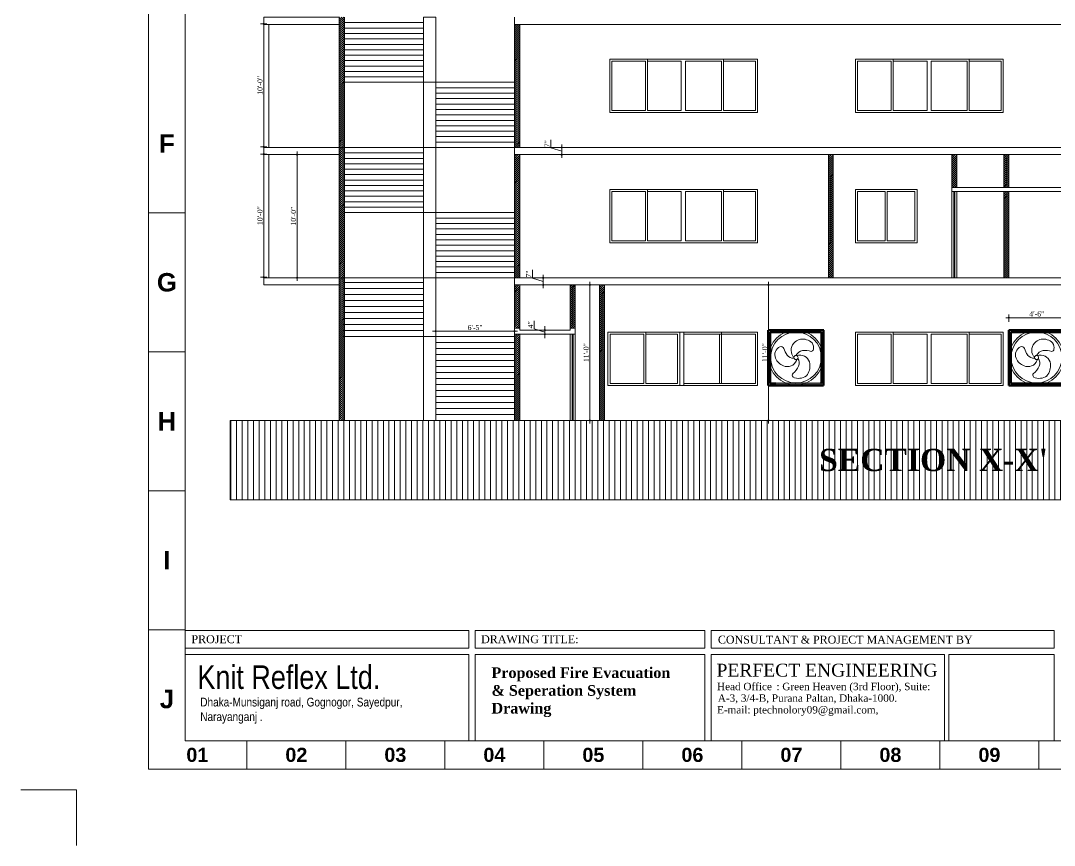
# Model space of a CAD drawing. Header units: inches. Extents: x -250485 to 735580, y -140410 to 288049.
# Drawn here: x 58552 to 59560, y 20835 to 21638 of the extents above; entities that cross this region are included whole.
import ezdxf

# ---------------------------------------------------------------- set-up
doc = ezdxf.new("R2010")
doc.units = ezdxf.units.IN
doc.header["$MEASUREMENT"] = 0
doc.header["$PDMODE"] = 35
doc.linetypes.add('BORDER2', pattern=[0.875, 0.25, -0.125, 0.25, -0.125, 0, -0.125])
doc.layers.get('0').update_dxf_attribs({"lineweight": 0})
doc.layers.get('Defpoints').update_dxf_attribs({"lineweight": 0})
for name, color, linetype, lineweight in [('COLUMN-2', 102, 'Continuous', 0), ('DIM.', 251, 'Continuous', 5), ('DIM_WORKING', 7, 'Continuous', 0), ('FIX', 251, 'Continuous', 0), ('FUR', 36, 'Continuous', 0), ('FURNITURE', 144, 'Continuous', 0), ('Inline', 7, 'Continuous', 0), ('Layer1', 134, 'Continuous', 0), ('Outline', 7, 'Continuous', 0), ('Rack', 160, 'BORDER2', 0), ('Scale', 7, 'Continuous', 0), ('Scale_Text', 7, 'Continuous', 0), ('St_Rod-Dim', 190, 'Continuous', 0), ('Stair', 171, 'Continuous', 0), ('Text', 7, 'Continuous', 0), ('TEXT_TITLEBOX', 7, 'Continuous', 13), ('Titelblk', 7, 'Continuous', 25), ('TITLE', 7, 'Continuous', 20), ('Win', 5, 'Continuous', 0)]:
    doc.layers.add(name, color=color, linetype=linetype, lineweight=lineweight)
doc.styles.add('MONOTEXT', font='txt')
doc.styles.add('REG', font='times.ttf')
doc.styles.add('SHT-TEXT-1', font='times.ttf', dxfattribs={"height": 12})
doc.styles.get("Standard").update_dxf_attribs({"font": 'arialbd.ttf', "height": 24})
doc.styles.add('TEXT', font='arial.ttf')
doc.dimstyles.new('Dim-Pres', dxfattribs={"dimtxt": 5.5, "dimasz": 2, "dimexe": 1.5, "dimexo": 1.5, "dimgap": 1, "dimtad": 3, "dimdec": 0, "dimzin": 3, "dimdsep": 46, "dimlunit": 4, "dimtxsty": 'REG', "dimblk": 'point', "dimcen": 2, "dimclrd": 256, "dimclre": 256, "dimclrt": 7, "dimadec": 0, "dimazin": 0, "dimtfac": 0.75, "dimtdec": 0, "dimtmove": 1, "dimatfit": 3, "dimldrblk": 'point', "dimfxl": 0, "dimtolj": 1, "dimtzin": 0, "dimlwd": -1, "dimlwe": -1, "dimarcsym": 1})
pattern_1 = [(45, (62098.2605, 21509.5093), (-0.9722718, 0.9722718), [])]
pattern_2 = [(45, (59961.151, 21358.2207), (-0.9722718, 0.9722718), [])]

# ---------------------------------------------------------------- blocks, each defined once
blk = doc.blocks.new('g8')
at = {"layer": 'Rack', "lineweight": 50}
for p, q in [((-2237.1, -159.9), (-2182.8, -159.9)), ((-2183.1, -159.9), (-2237.1, -159.9)), ((-2237.1, -159.9), (-2237.1, -213.9)), ((-2237.1, -159.9), (-2183.1, -159.9)), ((-2237.1, -213.9), (-2237.1, -159.9)), ((-2183.1, -213.9), (-2183.1, -159.9)), ((-2183.1, -159.9), (-2183.1, -213.9)), ((-2185.1, -161.9), (-2235.1, -161.9)), ((-2235.1, -161.9), (-2235.1, -211.9)), ((-2185.1, -211.9), (-2185.1, -161.9)), ((-2237.1, -213.9), (-2183.1, -213.9)), ((-2183.1, -213.9), (-2237.1, -213.9)), ((-2235.1, -211.9), (-2185.1, -211.9))]:
    blk.add_line(p, q, dxfattribs=at)
at = {"layer": 'St_Rod-Dim'}
blk.add_circle((-2210.1, -186.6), 2.02, dxfattribs=at)
for centre, radius, start, end in [((-2203.4, -179.6), 11, 70.7391, 131.6508), ((-2200.8, -177), 7.85, 348.2059, 82.7337), ((-2222.3, -183.8), 8.37, 113.8965, 204.4167), ((-2224.6, -178.8), 2.84, 17.3144, 113.2837), ((-2204.7, -173.2), 17.8, 195.2348, 218.034), ((-2205, -179.4), 9.83, 125.4573, 215.8641), ((-2202, -188.8), 9.06, 100.7485, 152.5432), ((-2201.6, -205.5), 25.7, 75.7203, 94.6558), ((-2195.4, -178.3), 2.32, 273.6175, 350.812), ((-2218.3, -182.8), 12.5, 201.2148, 251.6296), ((-2218.4, -186.1), 9.37, 245.7129, 338.3531), ((-2211.9, -178.3), 9.06, 220.7485, 268.9735), ((-2223.6, -197.1), 15.9, 43.6993, 48.22), ((-2213.5, -187.1), 4.53, 327.6772, 343.0738), ((-2206.3, -190.1), 5.87, 101.2698, 117.9225), ((-2216, -192.1), 9.06, 340.7485, 31.1918), ((-2206.5, -194.5), 10.2, 9.7352, 95.063), ((-2225.2, -187.3), 19.3, 309.0599, 336.2334), ((-2211.6, -194.6), 15.2, 320.2443, 6.8013), ((-2211.7, -203.9), 2.07, 127.2768, 232.9032), ((-2207.5, -194.1), 12.8, 244.4787, 306.4705)]:
    blk.add_arc(centre, radius, start, end, dxfattribs=at)
at = {"layer": 'Win'}
for radius in [26.7, 24.8]:
    blk.add_circle((-2210.1, -186.6), radius, dxfattribs=at)
blk = doc.blocks.new('dot')
at = {"color": 4}
for p, q in [((-1.5, 0), (1.5, 0)), ((0, 1.5), (0, -1.5))]:
    blk.add_line(p, q, dxfattribs=at)
at = {"color": 6, "const_width": 0.5}
blk.add_lwpolyline([(-0.25, 0, 1), (0.25, 0, 1)], format="xyb", close=True, dxfattribs=at)
blk = doc.blocks.new('point')
blk.add_blockref('dot', (0, 0))
blk = doc.blocks.new('*D432')
at = {"layer": 'Defpoints', "color": 0, "ltscale": 30, "transparency": 16777216}
for p in [(58789.2, 21635.3), (58789.2, 21515.3), (58789.2, 21515.3)]:
    blk.add_point(p, dxfattribs=at)
at = {"layer": 'Layer1', "ltscale": 30, "transparency": 16777216}
for p, q in [((58789.2, 21635.3), (58787.7, 21635.3)), ((58789.2, 21633.3), (58789.2, 21517.3)), ((58789.2, 21515.3), (58787.7, 21515.3))]:
    blk.add_line(p, q, dxfattribs=at)
at = {"layer": 'Layer1', "ltscale": 30, "transparency": 16777216, "xscale": 2, "yscale": 2, "zscale": 2}
for p, rotation in [((58789.2, 21635.3), 90), ((58789.2, 21515.3), 270)]:
    blk.add_blockref('point', p, dxfattribs=dict(at, rotation=rotation))
at = {"layer": 'Layer1', "color": 7, "ltscale": 30, "transparency": 16777216, "insert": (58785.6, 21575.3), "char_height": 5, "attachment_point": 5, "rotation": 90, "style": 'REG'}
blk.add_mtext('\\A1;10\'-0"', dxfattribs=at)
blk = doc.blocks.new('*D433')
at = {"layer": 'Defpoints', "color": 0, "ltscale": 30, "transparency": 16777216}
for p in [(58789.2, 21508.3), (58789.2, 21508.3), (58789.2, 21388.3)]:
    blk.add_point(p, dxfattribs=at)
at = {"layer": 'Layer1', "ltscale": 30, "transparency": 16777216}
for p, q in [((58789.2, 21508.3), (58787.7, 21508.3)), ((58789.2, 21390.3), (58789.2, 21506.3)), ((58789.2, 21388.3), (58787.7, 21388.3))]:
    blk.add_line(p, q, dxfattribs=at)
at = {"layer": 'Layer1', "ltscale": 30, "transparency": 16777216, "xscale": 2, "yscale": 2, "zscale": 2}
for p, rotation in [((58789.2, 21508.3), 90), ((58789.2, 21388.3), 270)]:
    blk.add_blockref('point', p, dxfattribs=dict(at, rotation=rotation))
at = {"layer": 'Layer1', "color": 7, "ltscale": 30, "transparency": 16777216, "insert": (58785.6, 21448.3), "char_height": 5, "attachment_point": 5, "rotation": 90, "style": 'REG'}
blk.add_mtext('\\A1;10\'-0"', dxfattribs=at)
blk = doc.blocks.new('*D510')
at = {"layer": 'Defpoints', "color": 0, "ltscale": 30, "transparency": 16777216}
for p in [(59273.8, 21380.8), (59281.1, 21380.8), (59273.8, 21248.8)]:
    blk.add_point(p, dxfattribs=at)
at = {"layer": 'Layer1', "ltscale": 30, "transparency": 16777216}
for p, q in [((59277.1, 21380.8), (59282.6, 21380.8)), ((59281.1, 21250.8), (59281.1, 21378.8)), ((59277.1, 21248.8), (59282.6, 21248.8))]:
    blk.add_line(p, q, dxfattribs=at)
at = {"layer": 'Layer1', "ltscale": 30, "transparency": 16777216, "xscale": 2, "yscale": 2, "zscale": 2}
for p, rotation in [((59281.1, 21380.8), 90), ((59281.1, 21248.8), 270)]:
    blk.add_blockref('point', p, dxfattribs=dict(at, rotation=rotation))
at = {"layer": 'Layer1', "color": 7, "ltscale": 30, "transparency": 16777216, "insert": (59277.6, 21314.8), "char_height": 5, "attachment_point": 5, "rotation": 90, "style": 'REG'}
blk.add_mtext('\\A1;11\'-0"', dxfattribs=at)
blk = doc.blocks.new('*D511')
at = {"layer": 'Defpoints', "color": 0, "ltscale": 30, "transparency": 16777216}
for p in [(59107.1, 21380.8), (59107.1, 21248.8), (59107.1, 21248.8)]:
    blk.add_point(p, dxfattribs=at)
at = {"layer": 'Layer1', "ltscale": 30, "transparency": 16777216}
for p, q in [((59107.1, 21380.8), (59105.6, 21380.8)), ((59107.1, 21378.8), (59107.1, 21250.8)), ((59107.1, 21248.8), (59105.6, 21248.8))]:
    blk.add_line(p, q, dxfattribs=at)
at = {"layer": 'Layer1', "ltscale": 30, "transparency": 16777216, "xscale": 2, "yscale": 2, "zscale": 2}
for p, rotation in [((59107.1, 21380.8), 90), ((59107.1, 21248.8), 270)]:
    blk.add_blockref('point', p, dxfattribs=dict(at, rotation=rotation))
at = {"layer": 'Layer1', "color": 7, "ltscale": 30, "transparency": 16777216, "insert": (59103.5, 21314.8), "char_height": 5, "attachment_point": 5, "rotation": 90, "style": 'REG'}
blk.add_mtext('\\A1;11\'-0"', dxfattribs=at)
blk = doc.blocks.new('*D512')
at = {"layer": 'Defpoints', "color": 0, "ltscale": 30, "transparency": 16777216}
for p in [(58956.8, 21330.7), (59033.7, 21335.8), (59033.7, 21330.7)]:
    blk.add_point(p, dxfattribs=at)
at = {"layer": 'Layer1', "ltscale": 30, "transparency": 16777216}
for p, q in [((58956.8, 21332.2), (58956.8, 21337.3)), ((59033.7, 21332.2), (59033.7, 21337.3)), ((58958.8, 21335.8), (59031.7, 21335.8))]:
    blk.add_line(p, q, dxfattribs=at)
at = {"layer": 'Layer1', "ltscale": 30, "transparency": 16777216, "xscale": 2, "yscale": 2, "zscale": 2, "rotation": 180}
blk.add_blockref('point', (58956.8, 21335.8), dxfattribs=at)
at = {"layer": 'Layer1', "ltscale": 30, "transparency": 16777216, "xscale": 2, "yscale": 2, "zscale": 2}
blk.add_blockref('point', (59033.7, 21335.8), dxfattribs=at)
at = {"layer": 'Layer1', "color": 7, "ltscale": 30, "transparency": 16777216, "insert": (58995.2, 21339.3), "char_height": 5, "attachment_point": 5, "style": 'REG'}
blk.add_mtext('\\A1;6\'-5"', dxfattribs=at)
blk = doc.blocks.new('*D513')
at = {"layer": 'Defpoints', "color": 0, "ltscale": 30, "transparency": 16777216}
for p in [(58826, 21507.8), (58821.7, 21387.8), (58826, 21387.8)]:
    blk.add_point(p, dxfattribs=at)
at = {"layer": 'Layer1', "ltscale": 30, "transparency": 16777216}
for p, q in [((58824.5, 21507.8), (58820.2, 21507.8)), ((58821.7, 21505.8), (58821.7, 21389.8)), ((58824.5, 21387.8), (58820.2, 21387.8))]:
    blk.add_line(p, q, dxfattribs=at)
at = {"layer": 'Layer1', "ltscale": 30, "transparency": 16777216, "xscale": 2, "yscale": 2, "zscale": 2}
for p, rotation in [((58821.7, 21507.8), 90), ((58821.7, 21387.8), 270)]:
    blk.add_blockref('point', p, dxfattribs=dict(at, rotation=rotation))
at = {"layer": 'Layer1', "color": 7, "ltscale": 30, "transparency": 16777216, "insert": (58818.2, 21447.8), "char_height": 5, "attachment_point": 5, "rotation": 90, "style": 'REG'}
blk.add_mtext('\\A1;10\'-0"', dxfattribs=at)
blk = doc.blocks.new('*D514')
at = {"layer": 'Defpoints', "color": 0, "ltscale": 30, "transparency": 16777216}
for p in [(59079.6, 21514.8), (59079.6, 21514.8), (59079.6, 21507.8)]:
    blk.add_point(p, dxfattribs=at)
at = {"layer": 'Layer1', "ltscale": 30, "transparency": 16777216}
for p, q in [((59068.9, 21514.5), (59068.9, 21522.4)), ((59079.6, 21511.3), (59068.9, 21514.5)), ((59079.6, 21514.8), (59078.1, 21514.8)), ((59079.6, 21507.8), (59078.1, 21507.8)), ((59079.6, 21509.8), (59079.6, 21512.8))]:
    blk.add_line(p, q, dxfattribs=at)
at = {"layer": 'Layer1', "ltscale": 30, "transparency": 16777216, "xscale": 2, "yscale": 2, "zscale": 2}
for p, rotation in [((59079.6, 21514.8), 90), ((59079.6, 21507.8), 270)]:
    blk.add_blockref('point', p, dxfattribs=dict(at, rotation=rotation))
at = {"layer": 'Layer1', "color": 7, "ltscale": 30, "transparency": 16777216, "insert": (59065.4, 21518.4), "char_height": 5, "attachment_point": 5, "rotation": 90, "style": 'REG'}
blk.add_mtext('\\A1;7"', dxfattribs=at)
blk = doc.blocks.new('*D515')
at = {"layer": 'Defpoints', "color": 0, "ltscale": 30, "transparency": 16777216}
for p in [(59061.6, 21387.8), (59061.6, 21380.8), (59061.6, 21380.8)]:
    blk.add_point(p, dxfattribs=at)
at = {"layer": 'Layer1', "ltscale": 30, "transparency": 16777216}
for p, q in [((59051, 21387.5), (59051, 21395.4)), ((59061.6, 21384.3), (59051, 21387.5)), ((59061.6, 21387.8), (59060.1, 21387.8)), ((59061.6, 21380.8), (59060.1, 21380.8)), ((59061.6, 21385.8), (59061.6, 21382.8))]:
    blk.add_line(p, q, dxfattribs=at)
at = {"layer": 'Layer1', "ltscale": 30, "transparency": 16777216, "xscale": 2, "yscale": 2, "zscale": 2}
for p, rotation in [((59061.6, 21387.8), 90), ((59061.6, 21380.8), 270)]:
    blk.add_blockref('point', p, dxfattribs=dict(at, rotation=rotation))
at = {"layer": 'Layer1', "color": 7, "ltscale": 30, "transparency": 16777216, "insert": (59047.4, 21391.4), "char_height": 5, "attachment_point": 5, "rotation": 90, "style": 'REG'}
blk.add_mtext('\\A1;7"', dxfattribs=at)
blk = doc.blocks.new('*D516')
at = {"layer": 'Defpoints', "color": 0, "ltscale": 30, "transparency": 16777216}
for p in [(59063.3, 21336.8), (59063.3, 21336.8), (59063.3, 21332.8)]:
    blk.add_point(p, dxfattribs=at)
at = {"layer": 'Layer1', "ltscale": 30, "transparency": 16777216}
for p, q in [((59052.8, 21337.9), (59052.8, 21346)), ((59063.3, 21334.8), (59052.8, 21337.9)), ((59063.3, 21336.8), (59061.8, 21336.8)), ((59063.3, 21338.8), (59063.3, 21340.8)), ((59063.3, 21332.8), (59063.3, 21336.8)), ((59063.3, 21332.8), (59063.3, 21336.8)), ((59063.3, 21332.8), (59061.8, 21332.8)), ((59063.3, 21330.8), (59063.3, 21328.8))]:
    blk.add_line(p, q, dxfattribs=at)
at = {"layer": 'Layer1', "ltscale": 30, "transparency": 16777216, "xscale": 2, "yscale": 2, "zscale": 2}
for p, rotation in [((59063.3, 21336.8), 270), ((59063.3, 21332.8), 90)]:
    blk.add_blockref('point', p, dxfattribs=dict(at, rotation=rotation))
at = {"layer": 'Layer1', "color": 7, "ltscale": 30, "transparency": 16777216, "insert": (59049.3, 21342), "char_height": 5, "attachment_point": 5, "rotation": 90, "style": 'REG'}
blk.add_mtext('\\A1;4"', dxfattribs=at)
blk = doc.blocks.new('*D434')
at = {"layer": 'Defpoints', "color": 0, "ltscale": 30, "transparency": 16777216}
for p in [(59569.7, 21348.9), (59515.4, 21336.8), (59569.7, 21336.8)]:
    blk.add_point(p, dxfattribs=at)
at = {"layer": 'Layer1', "ltscale": 30, "transparency": 16777216}
for p, q in [((59515.4, 21344.9), (59515.4, 21350.4)), ((59517.4, 21348.9), (59567.7, 21348.9)), ((59569.7, 21344.9), (59569.7, 21350.4))]:
    blk.add_line(p, q, dxfattribs=at)
at = {"layer": 'Layer1', "ltscale": 30, "transparency": 16777216, "xscale": 2, "yscale": 2, "zscale": 2, "rotation": 180}
blk.add_blockref('point', (59515.4, 21348.9), dxfattribs=at)
at = {"layer": 'Layer1', "ltscale": 30, "transparency": 16777216, "xscale": 2, "yscale": 2, "zscale": 2}
blk.add_blockref('point', (59569.7, 21348.9), dxfattribs=at)
at = {"layer": 'Layer1', "color": 7, "ltscale": 30, "transparency": 16777216, "insert": (59542.6, 21352.5), "char_height": 5, "attachment_point": 5, "style": 'REG'}
blk.add_mtext('\\A1;4\'-6"', dxfattribs=at)
blk = doc.blocks.new('PAGE')
at = {"layer": 'Inline', "color": 252, "lineweight": 15}
blk.add_lwpolyline([(178051640.63, 22656441.11), (178051640.63, 22657235.79), (178050505.36, 22657235.79), (178050505.36, 22656441.11)], close=True, dxfattribs=at)
at = {"layer": 'Outline', "color": 252, "lineweight": 15}
blk.add_line((178050483.42, 22656424.24), (178051662.57, 22656424.24), dxfattribs=at)
blk.add_lwpolyline([(178050483.42, 22657252.66), (178050483.42, 22656424.24)], dxfattribs=at)
at = {"layer": 'Scale', "color": 252, "lineweight": 9}
for p, q in [((178050483.42, 22656755.67), (178050505.36, 22656755.67)), ((178050483.42, 22656672.88), (178050505.36, 22656672.88)), ((178050483.42, 22656590.1), (178050505.36, 22656590.1)), ((178050483.42, 22656507.32), (178050505.36, 22656507.32)), ((178050542.02, 22656424.24), (178050542.02, 22656441.11)), ((178050601.02, 22656424.24), (178050601.02, 22656441.11)), ((178050660.01, 22656424.24), (178050660.01, 22656441.11)), ((178050719.01, 22656424.24), (178050719.01, 22656441.11)), ((178050778.01, 22656424.24), (178050778.01, 22656441.11)), ((178050837.01, 22656424.24), (178050837.01, 22656441.11)), ((178050896, 22656424.24), (178050896, 22656441.11)), ((178050955, 22656424.24), (178050955, 22656441.11)), ((178051014, 22656424.24), (178051014, 22656441.11))]:
    blk.add_line(p, q, dxfattribs=at)
at = {"layer": 'Scale_Text', "color": 252, "lineweight": 13, "attachment_point": 5}
for s, insert, char_height, width in [('F', (178050494.39, 22656797.06), 10.97, 8.3603), ('G', (178050494.39, 22656714.27), 10.97, 8.3603), ('H', (178050494.39, 22656631.49), 10.97, 8.3603), ('I', (178050494.39, 22656548.71), 10.97, 8.3603), ('J', (178050494.39, 22656465.93), 10.97, 8.3603), ('01', (178050512.52, 22656432.67), 8.435, 2.5102), ('02', (178050571.52, 22656432.67), 8.435, 2.5102), ('03', (178050630.51, 22656432.67), 8.435, 2.5102), ('04', (178050689.51, 22656432.67), 8.435, 2.5102), ('05', (178050748.51, 22656432.67), 8.435, 2.5102), ('06', (178050807.51, 22656432.67), 8.435, 2.5102), ('07', (178050866.5, 22656432.67), 8.435, 2.5102), ('08', (178050925.5, 22656432.67), 8.435, 2.5102), ('09', (178050984.5, 22656432.67), 8.435, 2.5102)]:
    blk.add_mtext(s, dxfattribs=dict(at, insert=insert, char_height=char_height, width=width))
blk = doc.blocks.new('Title')
at = {"layer": 'Defpoints', "color": 1, "ltscale": 10}
blk.add_lwpolyline([(-102338.3, -88042.4), (-102338.3, -87942.4), (-102438.3, -87942.4)], dxfattribs=at)
at = {"layer": 'Titelblk', "color": 3, "linetype": 'Continuous', "lineweight": 0, "xscale": 3.014611567961765, "yscale": 3.014611567959946, "zscale": 3.014611567966516}
blk.add_blockref('PAGE', (-536855255.8, -68388224), dxfattribs=at)

msp = doc.modelspace()

# ---------------------------------------------------------------- hatches: boundary and pattern name
at = {"layer": 'DIM_WORKING', "ltscale": 30}
h = msp.add_hatch(dxfattribs=at)
h.set_pattern_fill('ANSI31', color=256, scale=11, style=0)
h.set_pattern_definition([(45, (60034.901, 21485.2207), (-0.9722718, 0.9722718), [])])
h.paths.add_polyline_path([(58862.9, 21514.8), (58867.9, 21514.8), (58867.9, 21641.8), (58862.9, 21641.8)])
h = msp.add_hatch(dxfattribs=at)
h.set_pattern_fill('ANSI31', color=256, scale=11, style=0)
h.set_pattern_definition([(45, (59961.151, 21485.2207), (-0.9722718, 0.9722718), [])])
h.paths.add_polyline_path([(59033.7, 21514.8), (59038.7, 21514.8), (59038.7, 21634.8), (59033.7, 21634.8)])
h = msp.add_hatch(dxfattribs=at)
h.set_pattern_fill('ANSI31', color=256, scale=11, style=0)
h.set_pattern_definition([(45, (60034.901, 21358.2207), (-0.9722718, 0.9722718), [])])
h.paths.add_polyline_path([(58862.9, 21387.8), (58867.9, 21387.8), (58867.9, 21514.8), (58862.9, 21514.8)])
h = msp.add_hatch(dxfattribs=at)
h.set_pattern_fill('ANSI31', color=256, scale=11, style=0)
h.set_pattern_definition(pattern_2)
h.paths.add_polyline_path([(59033.7, 21387.8), (59038.7, 21387.8), (59038.7, 21507.8), (59033.7, 21507.8)])
h = msp.add_hatch(dxfattribs=at)
h.set_pattern_fill('ANSI31', color=256, scale=11, style=0)
h.set_pattern_definition(pattern_2)
h.paths.add_polyline_path([(59339.5, 21387.8), (59344.2, 21387.8), (59344.2, 21507.8), (59339.5, 21507.8)])
h = msp.add_hatch(dxfattribs=at)
h.set_pattern_fill('ANSI31', color=256, scale=11, style=0)
h.set_pattern_definition(pattern_2)
h.paths.add_polyline_path([(59459.7, 21475.8), (59464.7, 21475.8), (59464.7, 21507.8), (59459.7, 21507.8)])
h = msp.add_hatch(dxfattribs=at)
h.set_pattern_fill('ANSI31', color=256, scale=11, style=0)
h.set_pattern_definition(pattern_2)
h.paths.add_polyline_path([(59510.4, 21475.8), (59515.4, 21475.8), (59515.4, 21507.8), (59510.4, 21507.8)])
h = msp.add_hatch(dxfattribs=at)
h.set_pattern_fill('ANSI31', color=256, scale=11, style=0)
h.set_pattern_definition(pattern_2)
h.paths.add_polyline_path([(59515.4, 21471.8), (59510.4, 21471.8), (59510.4, 21387.8), (59515.4, 21387.8)])
h = msp.add_hatch(dxfattribs=at)
h.set_pattern_fill('ANSI31', color=256, scale=11, style=0)
h.set_pattern_definition(pattern_1)
h.paths.add_polyline_path([(58862.9, 21248.8), (58867.9, 21248.8), (58867.9, 21387.8), (58862.9, 21387.8), (58862.9, 21380.8)])
h = msp.add_hatch(dxfattribs=at)
h.set_pattern_fill('ANSI31', color=256, scale=11, style=0)
h.set_pattern_definition([(45, (62091.2605, 21509.5093), (-0.9722718, 0.9722718), [])])
h.paths.add_polyline_path([(59038.7, 21380.8), (59033.7, 21380.8), (59033.7, 21338.8), (59038.7, 21338.8)])
h.paths.add_polyline_path([(59033.7, 21248.8), (59038.7, 21248.8), (59038.7, 21332.8), (59033.7, 21332.8)])
h = msp.add_hatch(dxfattribs=at)
h.set_pattern_fill('ANSI31', color=256, scale=11, style=0)
h.set_pattern_definition(pattern_1)
h.paths.add_polyline_path([(59092.9, 21380.8), (59087.9, 21380.8), (59087.9, 21338.8), (59092.9, 21338.8)])
h = msp.add_hatch(dxfattribs=at)
h.set_pattern_fill('ANSI31', color=256, scale=11, style=0)
h.set_pattern_definition(pattern_1)
h.paths.add_polyline_path([(59121.4, 21380.8), (59116.4, 21380.8), (59116.4, 21248.8), (59121.4, 21248.8)])
at = {"layer": 'FIX', "ltscale": 30}
h = msp.add_hatch(dxfattribs=at)
h.set_pattern_fill('ANSI31', color=256, scale=44, angle=225, style=0)
h.set_pattern_definition([(270, (52503.7887, 24580.757), (5.5, -1e-15), [])])
h.paths.add_polyline_path([(60393.5, 21221.8), (60130.9, 21248.8), (60072.7, 21248.8), (58756.6, 21248.8), (58756.6, 21171.4), (60393.5, 21171.4)])
h.paths.add_polyline_path([(59325.1, 21224.2), (59550.7, 21224.2), (59550.7, 21191.1), (59325.1, 21191.1)], flags=24)

# ---------------------------------------------------------------- linework, layer by layer
at = {"layer": 'COLUMN-2', "ltscale": 30}
for p, q in [((59033.7, 21634.8), (59033.7, 21641.8)), ((59033.7, 21507.8), (59033.7, 21514.8)), ((58789.2, 21387.8), (58789.2, 21380.8)), ((59033.7, 21387.8), (59033.7, 21380.8)), ((58862.9, 21380.8), (58789.2, 21380.8))]:
    msp.add_line(p, q, dxfattribs=at)
for points in [[(58862.9, 21641.8), (58789.2, 21641.8), (58789.2, 21634.8), (58862.9, 21634.8)], [(58862.9, 21514.8), (58789.2, 21514.8), (58789.2, 21507.8), (58862.9, 21507.8)]]:
    msp.add_lwpolyline(points, close=True, dxfattribs=at)
for points in [[(59033.7, 21634.8), (60137.7, 21634.8)], [(59033.7, 21514.8), (60152.7, 21514.8)], [(59033.7, 21507.8), (60137.7, 21507.8)], [(59459.7, 21471.8), (59627.2, 21471.8), (59627.2, 21475.8), (59459.7, 21475.8), (59459.7, 21471.8)], [(58862.9, 21387.8), (58789.2, 21387.8)], [(59033.7, 21387.8), (60174.9, 21387.8)], [(59033.7, 21380.8), (60162.7, 21380.8)], [(59033.7, 21332.8), (59033.7, 21338.8), (59038.7, 21338.8)], [(59038.7, 21336.8), (59038.7, 21338.8)], [(59038.7, 21336.8), (59087.9, 21336.8)], [(59092.9, 21332.8), (59092.9, 21338.8), (59087.9, 21338.8)], [(59087.9, 21336.8), (59087.9, 21338.8)], [(59033.7, 21332.8), (59092.9, 21332.8)]]:
    msp.add_lwpolyline(points, dxfattribs=at)
at = {"layer": 'DIM_WORKING', "ltscale": 30}
for p, q in [((58862.9, 21514.8), (58862.9, 21641.8)), ((58862.9, 21514.8), (58862.9, 21641.8)), ((58867.9, 21514.8), (58867.9, 21641.8)), ((58789.2, 21514.8), (58789.2, 21634.8)), ((58794.2, 21514.8), (58794.2, 21634.8)), ((59033.7, 21514.8), (59033.7, 21634.8)), ((59038.7, 21514.8), (59038.7, 21634.8)), ((58944.8, 21578.3), (58944.8, 21514.8)), ((58956.8, 21578.3), (58956.8, 21514.8)), ((58789.2, 21387.8), (58789.2, 21507.8)), ((58794.2, 21387.8), (58794.2, 21507.8)), ((58862.9, 21387.8), (58862.9, 21514.8)), ((58867.9, 21514.8), (58862.9, 21514.8)), ((58862.9, 21387.8), (58862.9, 21514.8)), ((58867.9, 21387.8), (58867.9, 21514.8)), ((59033.7, 21387.8), (59033.7, 21507.8)), ((59038.7, 21387.8), (59038.7, 21507.8)), ((59339.5, 21387.8), (59339.5, 21507.8)), ((59344.2, 21507.8), (59339.5, 21507.8)), ((59344.2, 21387.8), (59344.2, 21507.8)), ((59459.7, 21475.8), (59459.7, 21507.8)), ((59464.7, 21507.8), (59459.7, 21507.8)), ((59464.7, 21475.8), (59464.7, 21507.8)), ((59510.4, 21475.8), (59510.4, 21507.8)), ((59515.4, 21507.8), (59510.4, 21507.8)), ((59515.4, 21475.8), (59515.4, 21507.8)), ((59510.4, 21387.8), (59510.4, 21471.8)), ((59515.4, 21387.8), (59515.4, 21471.8)), ((58944.8, 21451.3), (58944.8, 21387.8)), ((58956.8, 21451.3), (58956.8, 21387.8)), ((58862.9, 21387.8), (58862.9, 21380.8)), ((58867.9, 21248.8), (58867.9, 21387.8)), ((58862.9, 21248.8), (58862.9, 21380.8)), ((59033.7, 21248.8), (59033.7, 21380.8)), ((59038.7, 21380.8), (59033.7, 21380.8)), ((59038.7, 21336.8), (59038.7, 21380.8)), ((59087.9, 21336.8), (59087.9, 21380.8)), ((59092.9, 21380.8), (59087.9, 21380.8)), ((59092.9, 21338.8), (59092.9, 21380.8)), ((59116.4, 21248.8), (59116.4, 21380.8)), ((59121.4, 21380.8), (59116.4, 21380.8)), ((59121.4, 21248.8), (59121.4, 21380.8)), ((59038.7, 21248.8), (59038.7, 21332.8)), ((59159.6, 21332.8), (59126.7, 21332.8)), ((59033.7, 21248.8), (58866.9, 21248.8))]:
    msp.add_line(p, q, dxfattribs=at)
at = {"layer": 'FIX', "ltscale": 30}
msp.add_lwpolyline([(60130.9, 21248.8), (58756.6, 21248.8), (58756.6, 21171.4), (60393.5, 21171.4)], dxfattribs=at)
at = {"layer": 'FUR', "ltscale": 30}
for p, q in [((59459.7, 21387.8), (59459.7, 21471.8)), ((59461.7, 21387.8), (59461.7, 21471.8)), ((59462.7, 21387.8), (59462.7, 21471.8)), ((59464.7, 21387.8), (59464.7, 21471.8)), ((59087.9, 21332.8), (59087.9, 21248.8)), ((59089.9, 21332.8), (59089.9, 21248.8)), ((59090.9, 21332.8), (59090.9, 21248.8)), ((59092.9, 21332.8), (59092.9, 21248.8))]:
    msp.add_line(p, q, dxfattribs=at)
at = {"layer": 'FURNITURE', "ltscale": 30}
msp.add_lwpolyline([(58862.9, 21248.8), (60147.9, 21248.8)], dxfattribs=at)
at = {"layer": 'Stair', "ltscale": 30}
for p, q in [((58944.8, 21636.5), (58867.9, 21636.5)), ((58944.8, 21631.2), (58867.9, 21631.2)), ((58944.8, 21625.9), (58867.9, 21625.9)), ((58944.8, 21620.6), (58867.9, 21620.6)), ((58944.8, 21615.3), (58867.9, 21615.3)), ((58944.8, 21610), (58867.9, 21610)), ((58944.8, 21604.7), (58867.9, 21604.7)), ((58944.8, 21599.4), (58867.9, 21599.4)), ((59161.3, 21598.8), (59161.3, 21550.8)), ((59163.3, 21600.8), (59163.3, 21550.8)), ((59196.2, 21598.8), (59196.2, 21550.8)), ((59200.2, 21598.8), (59200.2, 21550.8)), ((59235.2, 21598.8), (59235.2, 21550.8)), ((59237.2, 21600.8), (59237.2, 21550.8)), ((59400.8, 21598.8), (59400.8, 21550.8)), ((59402.8, 21600.8), (59402.8, 21550.8)), ((59435.7, 21598.8), (59435.7, 21550.8)), ((59439.7, 21598.8), (59439.7, 21550.8)), ((59474.7, 21598.8), (59474.7, 21550.8)), ((59476.7, 21600.8), (59476.7, 21550.8)), ((58944.8, 21594.2), (58867.9, 21594.2)), ((58944.8, 21588.9), (58867.9, 21588.9)), ((58944.8, 21583.6), (58867.9, 21583.6)), ((59033.7, 21578.3), (58867.9, 21578.3)), ((59033.7, 21573), (58956.8, 21573)), ((59033.7, 21567.7), (58956.8, 21567.7)), ((59033.7, 21562.4), (58956.8, 21562.4)), ((59033.7, 21557.1), (58956.8, 21557.1)), ((59033.7, 21551.8), (58956.8, 21551.8)), ((59033.7, 21546.5), (58956.8, 21546.5)), ((59033.7, 21541.2), (58956.8, 21541.2)), ((59033.7, 21535.9), (58956.8, 21535.9)), ((59033.7, 21530.7), (58956.8, 21530.7)), ((59033.7, 21525.4), (58956.8, 21525.4)), ((59033.7, 21520.1), (58956.8, 21520.1)), ((59033.7, 21514.8), (58862.9, 21514.8)), ((58944.8, 21514.8), (58867.9, 21514.8)), ((58944.8, 21509.5), (58867.9, 21509.5)), ((58944.8, 21504.2), (58867.9, 21504.2)), ((58944.8, 21498.9), (58867.9, 21498.9)), ((58944.8, 21493.6), (58867.9, 21493.6)), ((58944.8, 21488.3), (58867.9, 21488.3)), ((58944.8, 21483), (58867.9, 21483)), ((58944.8, 21477.7), (58867.9, 21477.7)), ((58944.8, 21472.4), (58867.9, 21472.4)), ((59161.3, 21471.8), (59161.3, 21423.8)), ((59163.3, 21473.8), (59163.3, 21423.8)), ((59196.2, 21471.8), (59196.2, 21423.8)), ((59200.2, 21471.8), (59200.2, 21423.8)), ((59235.2, 21471.8), (59235.2, 21423.8)), ((59237.2, 21473.8), (59237.2, 21423.8)), ((59394.9, 21471.8), (59394.9, 21423.8)), ((59396.9, 21471.8), (59396.9, 21423.8)), ((58944.8, 21467.2), (58867.9, 21467.2)), ((58944.8, 21461.9), (58867.9, 21461.9)), ((58944.8, 21456.6), (58867.9, 21456.6)), ((59033.7, 21451.3), (58867.9, 21451.3)), ((59033.7, 21446), (58956.8, 21446)), ((59033.7, 21440.7), (58956.8, 21440.7)), ((59033.7, 21435.4), (58956.8, 21435.4)), ((59033.7, 21430.1), (58956.8, 21430.1)), ((59033.7, 21424.8), (58956.8, 21424.8)), ((59033.7, 21419.5), (58956.8, 21419.5)), ((59033.7, 21414.2), (58956.8, 21414.2)), ((59033.7, 21408.9), (58956.8, 21408.9)), ((59033.7, 21403.7), (58956.8, 21403.7)), ((59033.7, 21398.4), (58956.8, 21398.4)), ((59033.7, 21387.8), (58862.9, 21387.8)), ((59033.7, 21393.1), (58956.8, 21393.1)), ((58944.8, 21383.3), (58866.9, 21383.3)), ((58944.8, 21377.5), (58866.9, 21377.5)), ((58944.8, 21371.6), (58866.9, 21371.6)), ((58944.8, 21365.8), (58866.9, 21365.8)), ((58944.8, 21359.9), (58866.9, 21359.9)), ((58944.8, 21354.1), (58866.9, 21354.1)), ((58944.8, 21348.2), (58866.9, 21348.2)), ((58944.8, 21342.4), (58866.9, 21342.4)), ((58944.8, 21336.5), (58866.9, 21336.5)), ((58944.8, 21330.7), (58866.9, 21330.7)), ((59033.7, 21330.7), (58866.9, 21330.7)), ((59159.6, 21332.8), (59159.6, 21284.8)), ((59161.6, 21334.8), (59161.6, 21284.8)), ((59192.6, 21332.8), (59192.6, 21284.8)), ((59194.6, 21334.8), (59194.6, 21282.8)), ((59198.6, 21334.8), (59198.6, 21282.8)), ((59233.5, 21332.8), (59233.5, 21284.8)), ((59235.5, 21334.8), (59235.5, 21284.8)), ((59268.4, 21332.8), (59268.4, 21284.8)), ((59270.4, 21334.8), (59270.4, 21282.8)), ((59400.8, 21332.8), (59400.8, 21284.8)), ((59402.8, 21334.8), (59402.8, 21284.8)), ((59435.7, 21332.8), (59435.7, 21284.8)), ((59439.7, 21332.8), (59439.7, 21284.8)), ((59474.7, 21332.8), (59474.7, 21284.8)), ((59476.7, 21334.8), (59476.7, 21284.8)), ((59033.7, 21324.8), (58956.8, 21324.8)), ((59033.7, 21319), (58956.8, 21319)), ((59033.7, 21313.1), (58956.8, 21313.1)), ((59033.7, 21307.3), (58956.8, 21307.3)), ((59033.7, 21301.4), (58956.8, 21301.4)), ((59033.7, 21295.6), (58956.8, 21295.6)), ((59033.7, 21289.7), (58956.8, 21289.7)), ((59033.7, 21283.9), (58956.8, 21283.9)), ((59033.7, 21278), (58956.8, 21278)), ((59033.7, 21272.2), (58956.8, 21272.2)), ((59033.7, 21266.3), (58956.8, 21266.3)), ((59033.7, 21260.5), (58956.8, 21260.5)), ((59033.7, 21254.6), (58956.8, 21254.6))]:
    msp.add_line(p, q, dxfattribs=at)
for points in [[(58956.8, 21641.8), (58944.8, 21641.8), (58944.8, 21578.3), (58956.8, 21578.3)], [(59270.4, 21600.8), (59126.4, 21600.8), (59126.4, 21548.8), (59270.4, 21548.8)], [(59509.9, 21600.8), (59365.9, 21600.8), (59365.9, 21548.8), (59509.9, 21548.8)], [(58956.8, 21578.3), (58944.8, 21578.3), (58944.8, 21514.8), (58956.8, 21514.8)], [(58956.8, 21514.8), (58944.8, 21514.8), (58944.8, 21451.3), (58956.8, 21451.3)], [(59270.4, 21473.8), (59126.4, 21473.8), (59126.4, 21421.8), (59270.4, 21421.8)], [(59425.9, 21473.8), (59365.9, 21473.8), (59365.9, 21421.8), (59425.9, 21421.8)], [(58956.8, 21451.3), (58944.8, 21451.3), (58944.8, 21387.8), (58956.8, 21387.8)], [(58956.8, 21387.8), (58944.8, 21387.8), (58944.8, 21248.8), (58956.8, 21248.8)], [(59270.4, 21334.8), (59124.7, 21334.8), (59124.7, 21282.8), (59270.4, 21282.8)], [(59509.9, 21334.8), (59365.9, 21334.8), (59365.9, 21282.8), (59509.9, 21282.8)]]:
    msp.add_lwpolyline(points, close=True, dxfattribs=at)
for points in [[(59270.4, 21600.8), (59126.4, 21600.8), (59126.4, 21548.8), (59270.4, 21548.8)], [(59161.3, 21598.8), (59128.4, 21598.8), (59128.4, 21550.8), (59161.3, 21550.8)], [(59161.3, 21598.8), (59128.4, 21598.8), (59128.4, 21550.8), (59161.3, 21550.8)], [(59196.2, 21598.8), (59163.3, 21598.8)], [(59194.2, 21598.8), (59163.3, 21598.8)], [(59235.2, 21598.8), (59200.2, 21598.8)], [(59235.2, 21598.8), (59200.2, 21598.8)], [(59237.2, 21550.8), (59268.4, 21550.8), (59268.4, 21598.8), (59237.2, 21598.8)], [(59268.4, 21598.8), (59237.2, 21598.8)], [(59268.4, 21598.8), (59237.2, 21598.8)], [(59509.9, 21600.8), (59365.9, 21600.8), (59365.9, 21548.8), (59509.9, 21548.8)], [(59400.8, 21598.8), (59367.9, 21598.8), (59367.9, 21550.8), (59400.8, 21550.8)], [(59400.8, 21598.8), (59367.9, 21598.8), (59367.9, 21550.8), (59400.8, 21550.8)], [(59435.7, 21598.8), (59402.8, 21598.8)], [(59433.7, 21598.8), (59402.8, 21598.8)], [(59474.7, 21598.8), (59439.7, 21598.8)], [(59474.7, 21598.8), (59439.7, 21598.8)], [(59476.7, 21550.8), (59507.9, 21550.8), (59507.9, 21598.8), (59476.7, 21598.8)], [(59507.9, 21598.8), (59476.7, 21598.8)], [(59507.9, 21598.8), (59476.7, 21598.8)], [(59163.3, 21550.8), (59196.2, 21550.8)], [(59200.2, 21550.8), (59235.2, 21550.8)], [(59200.2, 21550.8), (59235.2, 21550.8)], [(59237.2, 21550.8), (59268.4, 21550.8)], [(59237.2, 21550.8), (59268.4, 21550.8)], [(59402.8, 21550.8), (59435.7, 21550.8)], [(59439.7, 21550.8), (59474.7, 21550.8)], [(59439.7, 21550.8), (59474.7, 21550.8)], [(59476.7, 21550.8), (59507.9, 21550.8)], [(59476.7, 21550.8), (59507.9, 21550.8)], [(59270.4, 21473.8), (59126.4, 21473.8), (59126.4, 21421.8), (59270.4, 21421.8)], [(59161.3, 21471.8), (59128.4, 21471.8), (59128.4, 21423.8), (59161.3, 21423.8)], [(59161.3, 21471.8), (59128.4, 21471.8), (59128.4, 21423.8), (59161.3, 21423.8)], [(59196.2, 21471.8), (59163.3, 21471.8)], [(59194.2, 21471.8), (59163.3, 21471.8)], [(59235.2, 21471.8), (59200.2, 21471.8)], [(59235.2, 21471.8), (59200.2, 21471.8)], [(59237.2, 21423.8), (59268.4, 21423.8), (59268.4, 21471.8), (59237.2, 21471.8)], [(59268.4, 21471.8), (59237.2, 21471.8)], [(59268.4, 21471.8), (59237.2, 21471.8)], [(59394.9, 21471.8), (59367.9, 21471.8), (59367.9, 21423.8), (59394.9, 21423.8)], [(59396.9, 21423.8), (59423.9, 21423.8), (59423.9, 21471.8), (59396.9, 21471.8)], [(59163.3, 21423.8), (59196.2, 21423.8)], [(59163.3, 21423.8), (59194.2, 21423.8)], [(59200.2, 21423.8), (59235.2, 21423.8)], [(59200.2, 21423.8), (59235.2, 21423.8)], [(59237.2, 21423.8), (59268.4, 21423.8)], [(59237.2, 21423.8), (59268.4, 21423.8)], [(59159.6, 21332.8), (59126.7, 21332.8), (59126.7, 21284.8), (59159.6, 21284.8)], [(59192.6, 21332.8), (59161.6, 21332.8)], [(59198.6, 21284.8), (59268.4, 21284.8), (59268.4, 21332.8), (59198.6, 21332.8)], [(59268.4, 21332.8), (59235.5, 21332.8)], [(59509.9, 21334.8), (59365.9, 21334.8), (59365.9, 21282.8), (59509.9, 21282.8)], [(59400.8, 21332.8), (59367.9, 21332.8), (59367.9, 21284.8), (59400.8, 21284.8)], [(59400.8, 21332.8), (59367.9, 21332.8), (59367.9, 21284.8), (59400.8, 21284.8)], [(59435.7, 21332.8), (59402.8, 21332.8)], [(59433.7, 21332.8), (59402.8, 21332.8)], [(59474.7, 21332.8), (59439.7, 21332.8)], [(59474.7, 21332.8), (59439.7, 21332.8)], [(59476.7, 21284.8), (59507.9, 21284.8), (59507.9, 21332.8), (59476.7, 21332.8)], [(59507.9, 21332.8), (59476.7, 21332.8)], [(59507.9, 21332.8), (59476.7, 21332.8)], [(59161.6, 21284.8), (59192.6, 21284.8)], [(59235.5, 21284.8), (59268.4, 21284.8)], [(59402.8, 21284.8), (59435.7, 21284.8)], [(59402.8, 21284.8), (59433.7, 21284.8)], [(59439.7, 21284.8), (59474.7, 21284.8)], [(59439.7, 21284.8), (59474.7, 21284.8)], [(59476.7, 21284.8), (59507.9, 21284.8)], [(59476.7, 21284.8), (59507.9, 21284.8)]]:
    msp.add_lwpolyline(points, dxfattribs=at)
at = {"layer": 'TEXT_TITLEBOX'}
for p, q in [((58712.7, 21026.8), (58712.7, 21044.1)), ((58712.7, 21044.1), (58989.2, 21044.1)), ((58989.2, 21044.1), (58989.2, 21026.8)), ((58995.2, 21026.8), (58995.2, 21044.1)), ((58995.2, 21044.1), (59219.1, 21044.1)), ((59219.1, 21044.1), (59219.1, 21026.8)), ((59225.2, 21026.8), (59225.2, 21044.1)), ((59225.2, 21044.1), (59559.6, 21044.1)), ((59559.6, 21044.1), (59559.6, 21026.8)), ((58989.2, 21026.8), (58712.7, 21026.8)), ((59219.1, 21026.8), (58995.2, 21026.8)), ((59559.6, 21026.8), (59225.2, 21026.8)), ((58712.7, 20936.6), (58712.7, 21020.7)), ((58712.7, 21020.7), (58989.2, 21020.7)), ((58989.2, 21020.7), (58989.2, 20936.6)), ((58995.2, 20936.6), (58995.2, 21020.7)), ((58995.2, 21020.7), (59219.1, 21020.7)), ((59219.1, 21020.7), (59219.1, 20936.6)), ((59225.2, 20936.6), (59225.2, 21020.7)), ((59225.2, 21020.7), (59452.7, 21020.7)), ((59452.7, 21020.7), (59452.7, 20936.6)), ((59456.8, 20936.6), (59456.8, 21020.7)), ((59456.8, 21020.7), (59559.7, 21020.7)), ((59559.7, 21020.7), (59559.7, 20936.6)), ((58989.2, 20936.6), (58712.7, 20936.6)), ((59219.1, 20936.6), (58995.2, 20936.6)), ((59452.7, 20936.6), (59225.2, 20936.6)), ((59559.7, 20936.6), (59456.8, 20936.6))]:
    msp.add_line(p, q, dxfattribs=at)

# ---------------------------------------------------------------- block references
at = {"layer": 'DIM_WORKING'}
for p in [(61518, 21496.7), (61752.5, 21496.7)]:
    msp.add_blockref('g8', p, dxfattribs=at)
at = {"layer": 'TITLE', "xscale": 0.5425392190591083, "yscale": 0.5425392190518323, "zscale": 0.5425392145730539}
msp.add_blockref('Title', (114129.2, 68601.1), dxfattribs=at)

# ---------------------------------------------------------------- texts
at = {"insert": (59330.5, 21210.1), "char_height": 21.698, "width": 847.463, "attachment_point": 4}
msp.add_mtext("{\\fTimes New Roman|b1|i0|c0|p18;SECTION X-X'}", dxfattribs=at)
at = {"color": 7, "insert": (59011.2, 20983.9), "char_height": 10.384, "width": 443.575, "attachment_point": 4}
msp.add_mtext('{\\fTimes New Roman|b1|i0|c0|p18;Proposed Fire Evacuation \\P& Seperation System \\PDrawing}', dxfattribs=at)
at = {"layer": 'DIM.', "color": 5, "lineweight": 13, "insert": (58813.7, 20979.3), "char_height": 22.944, "width": 621.503, "attachment_point": 5, "style": 'TEXT'}
msp.add_mtext('{\\fArial Narrow|b0|i0|c0|p34;Knit Reflex Ltd.\\C256;\\P\\pt8.61233;\\fSwis721 BT|b1|i0|c0|p34;\\C7; }', dxfattribs=at)
at = {"layer": 'Text', "color": 56, "insert": (58727.4, 20965.9), "char_height": 8.522, "width": 326.687, "attachment_point": 4, "style": 'MONOTEXT'}
msp.add_mtext('{\\fArial Narrow|b0|i0|c0|p34;\\C7;Dhaka-Munsiganj road, Gognogor, Sayedpur, \\PNarayanganj .}', dxfattribs=at)
at = {"layer": 'TEXT_TITLEBOX', "lineweight": 25, "style": 'SHT-TEXT-1'}
for s, height, p in [('PROJECT', 7.72, (58718.8, 21031.7)), ('DRAWING TITLE:', 7.722, (59001.1, 21031.7)), ('CONSULTANT & PROJECT MANAGEMENT BY', 7.722, (59231.9, 21031.3))]:
    msp.add_text(s, height=height, dxfattribs=at).set_placement(p)
at = {"layer": 'TEXT_TITLEBOX', "color": 1, "lineweight": 25, "style": 'SHT-TEXT-1'}
msp.add_text('PERFECT ENGINEERING', height=12.615, dxfattribs=at).set_placement((59230.5, 20999.1))
at = {"layer": 'TEXT_TITLEBOX', "color": 7, "lineweight": 25, "style": 'SHT-TEXT-1'}
for s, p in [('Head Office', (59231, 20985.9)), (': Green Heaven (3rd Floor), Suite:', (59288.9, 20985.9)), ('A-3, 3/4-B, Purana Paltan, Dhaka-1000.', (59231.8, 20974.6)), ('E-mail: ptechnolory09@gmail.com,', (59231, 20963.2))]:
    msp.add_text(s, height=7.209, dxfattribs=at).set_placement(p)

# ---------------------------------------------------------------- dimensions: what is measured, and where the dimension line sits
at = {"layer": 'Layer1', "ltscale": 30}
for base, p1, p2, picture, middle in [((58789.2, 21515.3), (58789.2, 21635.3), (58789.2, 21515.3), '*D432', (58785.6, 21575.3)), ((59079.6, 21514.8), (59079.6, 21507.8), (59079.6, 21514.8), '*D514', (59065.4, 21515.5)), ((58789.2, 21508.3), (58789.2, 21388.3), (58789.2, 21508.3), '*D433', (58785.6, 21448.3)), ((58821.7, 21387.8), (58826, 21507.8), (58826, 21387.8), '*D513', (58818.2, 21447.8)), ((59061.6, 21380.8), (59061.6, 21387.8), (59061.6, 21380.8), '*D515', (59047.4, 21388.5)), ((59107.1, 21248.8), (59107.1, 21380.8), (59107.1, 21248.8), '*D511', (59103.5, 21314.8)), ((59281.1, 21380.8), (59273.8, 21248.8), (59273.8, 21380.8), '*D510', (59277.6, 21314.8)), ((59063.3, 21336.8), (59063.3, 21332.8), (59063.3, 21336.8), '*D516', (59049.3, 21338.9))]:
    dim = msp.add_linear_dim(base=base, p1=p1, p2=p2, angle=90, dimstyle='Dim-Pres', override={"dimtxt": 5, "dimfxl": 4, "dimfxlon": 1}, dxfattribs=at)
    dim.commit()
    dim.dimension.update_dxf_attribs({"geometry": picture, "text_midpoint": middle})
for base, p1, p2, picture, middle in [((59569.7, 21348.9), (59515.4, 21336.8), (59569.7, 21336.8), '*D434', (59542.6, 21352.5)), ((59033.7, 21335.8), (58956.8, 21330.7), (59033.7, 21330.7), '*D512', (58995.2, 21339.3))]:
    dim = msp.add_linear_dim(base=base, p1=p1, p2=p2, dimstyle='Dim-Pres', override={"dimtxt": 5, "dimfxl": 4, "dimfxlon": 1}, dxfattribs=at)
    dim.commit()
    dim.dimension.update_dxf_attribs({"geometry": picture, "text_midpoint": middle})

doc.saveas('drawing.dxf')
